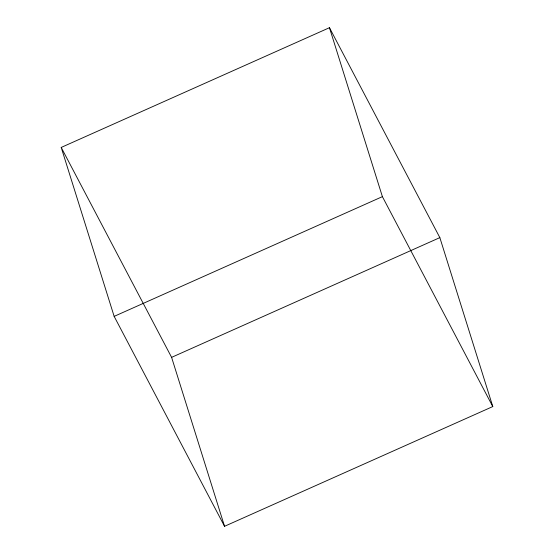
<?xml version="1.0" encoding="UTF-8"?>
<svg xmlns="http://www.w3.org/2000/svg" width="554" height="554" viewBox="0 0 554 554"><rect width="100%" height="100%" fill="white"/><g stroke="black" fill="none" stroke-linecap="round" stroke-linejoin="round"><path stroke-width="0.83" d="M61.21 147.433L329.457 27.7L439.848 237.624L492.79 406.567L224.543 526.3L114.152 316.376L61.21 147.433L171.602 357.358L224.543 526.3M114.152 316.376L382.399 196.642L329.457 27.7M171.602 357.358L439.848 237.624M382.399 196.642L492.79 406.567"/></g></svg>
